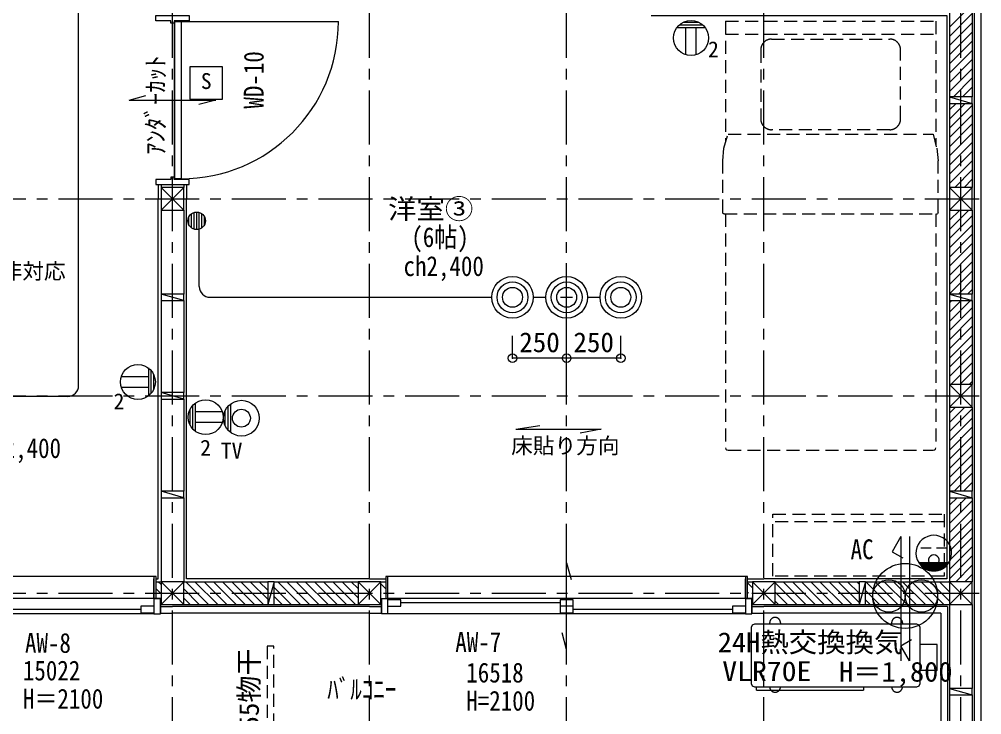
# Model space of a CAD drawing. Units: millimetres at full size, sheet at 1:50. Extents: x -16792 to 54909, y -26252 to 25759.
# Drawn here: x 19584 to 24027, y -3383 to -173 of the extents above; entities that cross this region are included whole.
import ezdxf
from ezdxf.enums import TextEntityAlignment as Align

# ---------------------------------------------------------------- set-up
doc = ezdxf.new("R2010")
doc.units = ezdxf.units.MM
doc.header["$LTSCALE"] = 50
doc.header["$PDMODE"] = 32
doc.header["$PDSIZE"] = 40
doc.linetypes.add('CHAIN1', pattern=[8, 5, -1, 1, -1])
doc.linetypes.add('DASHED1', pattern=[1.8, 1.2, -0.6])
for name, color, linetype, lineweight in [('3-1_通り芯・通り番号', 7, 'Continuous', 13), ('3-2_柱(黄)', 4, 'Continuous', 5), ('3-3_仕上線(黄)', 3, 'Continuous', 20), ('3-4_下地・間柱(水色)', 4, 'Continuous', 5), ('3-5_サッシ・室内建具', 7, 'Continuous', 13), ('3-6_住宅設備・造作', 4, 'Continuous', 5), ('3-7_家具点線', 4, 'DASHED1', 5), ('3-8_ハッチング', 1, 'Continuous', 9), ('3-9_建築設備', 5, 'Continuous', 13), ('3-A_文字', 7, 'Continuous', 13), ('8-1', 134, 'Continuous', 13), ('8-2', 6, 'Continuous', 13), ('8-A', 6, 'Continuous', 13), ('8-F', 7, 'Continuous', 13)]:
    doc.layers.add(name, color=color, linetype=linetype, lineweight=lineweight)
doc.styles.add('ＭＳ ゴシック', font='')
doc.styles.get('ＭＳ ゴシック').set_extended_font_data('MS Gothic')

msp = doc.modelspace()

# ---------------------------------------------------------------- linework, layer by layer
at = {"layer": '3-1_通り芯・通り番号', "color": 1, "linetype": 'CHAIN1', "lineweight": 9}
for p, q in [((20291.21, -5551.2), (20291.21, 6242.32)), ((21201.21, -5551.2), (21201.21, 6242.32)), ((22111.21, -5551.2), (22111.21, 6242.32)), ((23021.21, -5551.2), (23021.21, 6242.32)), ((23931.21, -5551.2), (23931.21, 6242.32)), ((14565.29, -1001.2), (25889.79, -1001.2)), ((14565.29, -1911.2), (25889.79, -1911.2)), ((14565.29, -2821.2), (25889.79, -2821.2))]:
    msp.add_line(p, q, dxfattribs=at)
at = {"layer": '3-2_柱(黄)'}
for p, q in [((20238.71, -1053.7), (20343.71, -948.7)), ((20238.71, -948.7), (20343.71, -1053.7)), ((23983.71, -948.7), (23878.71, -1053.7)), ((23983.71, -1053.7), (23878.71, -948.7)), ((23983.71, -1858.7), (23878.71, -1963.7)), ((23983.71, -1963.7), (23878.71, -1858.7)), ((20238.71, -2768.7), (20343.71, -2873.7)), ((20343.71, -2768.7), (20238.71, -2873.7)), ((21253.71, -2873.7), (21148.71, -2768.7)), ((21148.71, -2873.7), (21253.71, -2768.7)), ((23073.71, -2873.7), (22968.71, -2768.7)), ((22968.71, -2873.7), (23073.71, -2768.7)), ((23878.71, -2768.7), (23983.71, -2873.7)), ((23983.71, -2768.7), (23878.71, -2873.7))]:
    msp.add_line(p, q, dxfattribs=at)
at = {"layer": '3-2_柱(黄)', "color": 3, "lineweight": 20}
for points in [[(20238.71, -1053.7), (20343.71, -1053.7), (20343.71, -948.7), (20238.71, -948.7)], [(23983.71, -948.7), (23878.71, -948.7), (23878.71, -1053.7), (23983.71, -1053.7)], [(23983.71, -1858.7), (23878.71, -1858.7), (23878.71, -1963.7), (23983.71, -1963.7)], [(20238.71, -2768.7), (20238.71, -2873.7), (20343.71, -2873.7), (20343.71, -2768.7)], [(21253.71, -2873.7), (21253.71, -2768.7), (21148.71, -2768.7), (21148.71, -2873.7)], [(23073.71, -2873.7), (23073.71, -2768.7), (22968.71, -2768.7), (22968.71, -2873.7)], [(23878.71, -2768.7), (23878.71, -2873.7), (23983.71, -2873.7), (23983.71, -2768.7)]]:
    msp.add_lwpolyline(points, close=True, dxfattribs=at)
at = {"layer": '3-3_仕上線(黄)'}
for p, q in [((24023.71, -91.2), (24023.71, -1001.2)), ((20226.21, -936.2), (20226.21, -1001.2)), ((20356.21, -936.2), (20356.21, -1001.2)), ((20226.21, -2756.2), (20226.21, -1001.2)), ((20356.21, -2756.2), (20356.21, -1001.2)), ((23866.21, -1001.2), (23866.21, -1911.2)), ((24023.71, -1001.2), (24023.71, -1911.2)), ((23866.21, -1911.2), (23866.21, -2756.2)), ((24023.71, -1911.2), (24023.71, -2821.2)), ((20216.21, -2756.2), (20226.21, -2756.2)), ((21201.21, -2756.2), (20356.21, -2756.2)), ((21201.21, -2756.2), (21276.21, -2756.2)), ((22946.21, -2756.2), (23021.21, -2756.2)), ((23866.21, -2756.2), (23021.21, -2756.2)), ((24023.71, -2821.2), (24023.71, -3731.2)), ((20236.21, -2913.7), (20291.21, -2913.7)), ((21201.21, -2913.7), (20291.21, -2913.7)), ((21201.21, -2913.7), (21256.21, -2913.7)), ((22966.21, -2913.7), (23021.21, -2913.7)), ((23838.71, -2913.7), (23021.21, -2913.7)), ((23838.71, -2913.7), (23838.71, -3731.2))]:
    msp.add_line(p, q, dxfattribs=at)
msp.add_lwpolyline([(22501.21, -156.2), (23866.21, -156.2), (23866.21, -1001.2)], dxfattribs=at)
at = {"layer": '3-4_下地・間柱(水色)'}
for p, q in [((23992.71, -91.2), (23992.71, -1001.2)), ((23878.71, -143.7), (23878.71, -531.2)), ((23983.71, -143.7), (23983.71, -531.2)), ((20238.71, -180.2), (20238.71, -180.3)), ((20343.71, -180.2), (20343.71, -180.3)), ((23878.71, -531.2), (23983.71, -561.2)), ((23878.71, -561.2), (23878.71, -948.7)), ((23983.71, -561.2), (23983.71, -948.7)), ((20238.71, -936.2), (20238.71, -948.7)), ((20343.71, -936.2), (20343.71, -948.7)), ((23992.71, -1001.2), (23992.71, -1911.2)), ((20238.71, -1053.7), (20238.71, -1441.2)), ((20343.71, -1053.7), (20343.71, -1441.2)), ((23878.71, -1053.7), (23878.71, -1441.2)), ((23983.71, -1053.7), (23983.71, -1441.2)), ((20343.71, -1471.2), (20238.71, -1441.2)), ((23878.71, -1441.2), (23983.71, -1471.2)), ((20238.71, -1471.2), (20238.71, -1896.2)), ((20343.71, -1471.2), (20343.71, -1896.2)), ((23878.71, -1471.2), (23878.71, -1858.7)), ((23983.71, -1471.2), (23983.71, -1858.7)), ((20343.71, -1926.2), (20238.71, -1896.2)), ((20238.71, -1926.2), (20238.71, -2351.2)), ((20343.71, -1926.2), (20343.71, -2351.2)), ((23992.71, -1911.2), (23992.71, -2821.2)), ((23878.71, -1963.7), (23878.71, -2351.2)), ((23983.71, -1963.7), (23983.71, -2351.2)), ((20343.71, -2381.2), (20238.71, -2351.2)), ((23878.71, -2351.2), (23983.71, -2381.2)), ((20238.71, -2381.2), (20238.71, -2768.7)), ((20343.71, -2381.2), (20343.71, -2768.7)), ((23878.71, -2381.2), (23878.71, -2768.7)), ((23983.71, -2381.2), (23983.71, -2768.7)), ((20216.21, -2768.7), (20238.71, -2768.7)), ((20343.71, -2768.7), (20731.21, -2768.7)), ((20761.21, -2768.7), (20731.21, -2873.7)), ((20761.21, -2768.7), (21148.71, -2768.7)), ((21253.71, -2768.7), (21276.21, -2768.7)), ((22946.21, -2768.7), (22968.71, -2768.7)), ((23073.71, -2768.7), (23461.21, -2768.7)), ((23491.21, -2768.7), (23461.21, -2873.7)), ((23491.21, -2768.7), (23878.71, -2768.7)), ((23992.71, -2821.2), (23992.71, -3731.2)), ((20236.21, -2873.7), (20238.71, -2873.7)), ((20236.21, -2882.7), (20291.21, -2882.7)), ((21201.21, -2882.7), (20291.21, -2882.7)), ((20343.71, -2873.7), (20731.21, -2873.7)), ((20761.21, -2873.7), (21148.71, -2873.7)), ((21201.21, -2882.7), (21256.21, -2882.7)), ((21253.71, -2873.7), (21256.21, -2873.7)), ((22966.21, -2873.7), (22968.71, -2873.7)), ((22966.21, -2882.7), (23021.21, -2882.7)), ((23869.71, -2882.7), (23021.21, -2882.7)), ((23073.71, -2873.7), (23461.21, -2873.7)), ((23491.21, -2873.7), (23878.71, -2873.7)), ((23869.71, -2882.7), (23869.71, -3731.2)), ((23878.71, -2873.7), (23878.71, -3261.2)), ((23983.71, -2873.7), (23983.71, -3261.2)), ((23878.71, -3261.2), (23983.71, -3291.2)), ((23878.71, -3291.2), (23878.71, -3678.7)), ((23983.71, -3291.2), (23983.71, -3678.7))]:
    msp.add_line(p, q, dxfattribs=at)
for points in [[(23983.71, -531.2), (23878.71, -531.2), (23878.71, -561.2), (23983.71, -561.2)], [(20238.71, -1471.2), (20343.71, -1471.2), (20343.71, -1441.2), (20238.71, -1441.2)], [(23983.71, -1441.2), (23878.71, -1441.2), (23878.71, -1471.2), (23983.71, -1471.2)], [(20238.71, -1926.2), (20343.71, -1926.2), (20343.71, -1896.2), (20238.71, -1896.2)], [(20238.71, -2381.2), (20343.71, -2381.2), (20343.71, -2351.2), (20238.71, -2351.2)], [(23983.71, -2351.2), (23878.71, -2351.2), (23878.71, -2381.2), (23983.71, -2381.2)], [(20761.21, -2873.7), (20761.21, -2768.7), (20731.21, -2768.7), (20731.21, -2873.7)], [(23491.21, -2873.7), (23491.21, -2768.7), (23461.21, -2768.7), (23461.21, -2873.7)], [(23983.71, -3261.2), (23878.71, -3261.2), (23878.71, -3291.2), (23983.71, -3291.2)]]:
    msp.add_lwpolyline(points, close=True, dxfattribs=at)
at = {"layer": '3-5_サッシ・室内建具'}
for p, q in [((20214.21, -180.2), (20214.21, -156.2)), ((20283.71, -180.2), (20214.21, -180.2)), ((20368.21, -180.2), (20298.71, -180.2)), ((20298.71, -180.2), (20298.71, -190.2)), ((20301.71, -183.2), (20301.71, -909.2)), ((20331.71, -183.2), (21057.71, -183.2)), ((20091.21, -546.2), (20168.48, -525.49)), ((20214.21, -912.2), (20214.21, -936.2)), ((20283.71, -912.2), (20214.21, -912.2)), ((20283.71, -902.2), (20283.71, -912.2)), ((20368.21, -912.2), (20298.71, -912.2)), ((20368.21, -936.2), (20368.21, -912.2)), ((20214.21, -936.2), (20368.21, -936.2)), ((22111.21, -3081.7), (22111.21, -2681.7)), ((22111.21, -2681.7), (22131.92, -2758.97)), ((20216.21, -2744.2), (18696.21, -2744.2)), ((20206.21, -2744.2), (20206.21, -2916.7)), ((22946.21, -2744.2), (21276.21, -2744.2)), ((21286.21, -2744.2), (21276.21, -2744.2)), ((21276.21, -2744.2), (21276.21, -2846.7)), ((21286.21, -2916.7), (21286.21, -2744.2)), ((22936.21, -2744.2), (22936.21, -2916.7)), ((20206.21, -2846.7), (20206.21, -2756.2)), ((21286.21, -2846.7), (21286.21, -2756.2)), ((22936.21, -2846.7), (22936.21, -2756.2)), ((20206.21, -2846.7), (18706.21, -2846.7)), ((20206.21, -2881.7), (20146.21, -2881.7)), ((20206.21, -2846.7), (20236.21, -2846.7)), ((20236.21, -2846.7), (20236.21, -2916.7)), ((21256.21, -2846.7), (21286.21, -2846.7)), ((21256.21, -2913.7), (21256.21, -2846.7)), ((21256.21, -2846.7), (21286.21, -2846.7)), ((21256.21, -2846.7), (21256.21, -2916.7)), ((22936.21, -2846.7), (21286.21, -2846.7)), ((21346.21, -2851.7), (21286.21, -2851.7)), ((21286.21, -2881.7), (21346.21, -2881.7)), ((21346.21, -2881.7), (21346.21, -2851.7)), ((22081.21, -2866.7), (21346.21, -2866.7)), ((22081.21, -2851.7), (22081.21, -2911.7)), ((22141.21, -2851.7), (22081.21, -2851.7)), ((22141.21, -2881.7), (22081.21, -2881.7)), ((22141.21, -2911.7), (22141.21, -2851.7)), ((22936.21, -2881.7), (22876.21, -2881.7)), ((22936.21, -2846.7), (22966.21, -2846.7)), ((22966.21, -2846.7), (22966.21, -2916.7)), ((20206.21, -2916.7), (18706.21, -2916.7)), ((20146.21, -2896.7), (19486.21, -2896.7)), ((20206.21, -2916.7), (20236.21, -2916.7)), ((20236.21, -2913.7), (20236.21, -2904.7)), ((21256.21, -2913.7), (21256.21, -2904.7)), ((21286.21, -2916.7), (21256.21, -2916.7)), ((22936.21, -2916.7), (21286.21, -2916.7)), ((22081.21, -2911.7), (22141.21, -2911.7)), ((22876.21, -2896.7), (22141.21, -2896.7)), ((22936.21, -2916.7), (22966.21, -2916.7)), ((22966.21, -2913.7), (22966.21, -2904.7)), ((22111.21, -3081.7), (22090.5, -3004.42))]:
    msp.add_line(p, q, dxfattribs=at)
for points in [[(20214.21, -156.2), (20368.21, -156.2), (20368.21, -180.2)], [(20298.71, -190.2), (20283.71, -190.2), (20283.71, -180.2)], [(20091.21, -546.2), (20491.21, -546.2), (20413.94, -566.9)], [(20298.71, -912.2), (20298.71, -902.2), (20283.71, -902.2)], [(20216.21, -2846.7), (20216.21, -2744.2), (20206.21, -2744.2)], [(22946.21, -2846.7), (22946.21, -2744.2), (22936.21, -2744.2)], [(20146.21, -2881.7), (20146.21, -2911.7), (20206.21, -2911.7)], [(20236.21, -2913.7), (20236.21, -2846.7), (20206.21, -2846.7)], [(22876.21, -2881.7), (22876.21, -2911.7), (22936.21, -2911.7)], [(22966.21, -2913.7), (22966.21, -2846.7), (22936.21, -2846.7)]]:
    msp.add_lwpolyline(points, dxfattribs=at)
msp.add_lwpolyline([(20301.71, -183.2), (20331.71, -183.2), (20331.71, -909.2), (20301.71, -909.2)], close=True, dxfattribs=at)
msp.add_arc((20331.71, -183.2), 726, 270, 0, dxfattribs=at)
at = {"layer": '3-6_住宅設備・造作', "linetype": 'DASHED1'}
for p, q in [((23063.71, -2456.7), (23853.71, -2456.7)), ((23063.71, -2743.7), (23063.71, -2456.7)), ((23853.71, -2456.7), (23853.71, -2743.7)), ((23853.71, -2491.7), (23063.71, -2491.7)), ((23853.71, -2743.7), (23063.71, -2743.7))]:
    msp.add_line(p, q, dxfattribs=at)
at = {"layer": '3-6_住宅設備・造作'}
for p, q in [((22968.31, -2969.69), (22963.31, -2979.69)), ((22978.31, -2964.69), (22968.31, -2969.69)), ((23728.31, -2964.69), (22978.31, -2964.69)), ((23048.32, -2957.97), (23048.31, -2958.69)), ((23048.35, -2957.25), (23048.32, -2957.97)), ((23048.32, -2957.97), (23048.32, -2964.69)), ((23048.4, -2956.53), (23048.35, -2957.25)), ((23048.48, -2955.82), (23048.4, -2956.53)), ((23048.57, -2955.1), (23048.48, -2955.82)), ((23048.68, -2954.39), (23048.57, -2955.1)), ((23048.82, -2953.68), (23048.68, -2954.39)), ((23048.97, -2952.98), (23048.82, -2953.68)), ((23049.15, -2952.28), (23048.97, -2952.98)), ((23049.34, -2951.59), (23049.15, -2952.28)), ((23049.56, -2950.9), (23049.34, -2951.59)), ((23049.79, -2950.22), (23049.56, -2950.9)), ((23050.04, -2949.54), (23049.79, -2950.22)), ((23050.32, -2948.88), (23050.04, -2949.54)), ((23050.61, -2948.22), (23050.32, -2948.88)), ((23050.92, -2947.57), (23050.61, -2948.22)), ((23051.25, -2946.93), (23050.92, -2947.57)), ((23051.6, -2946.3), (23051.25, -2946.93)), ((23051.97, -2945.68), (23051.6, -2946.3)), ((23052.35, -2945.07), (23051.97, -2945.68)), ((23052.75, -2944.47), (23052.35, -2945.07)), ((23053.17, -2943.88), (23052.75, -2944.47)), ((23053.6, -2943.31), (23053.17, -2943.88)), ((23054.06, -2942.75), (23053.6, -2943.31)), ((23054.52, -2942.2), (23054.06, -2942.75)), ((23055.01, -2941.66), (23054.52, -2942.2)), ((23055.51, -2941.14), (23055.01, -2941.66)), ((23056.02, -2940.64), (23055.51, -2941.14)), ((23056.55, -2940.15), (23056.02, -2940.64)), ((23057.09, -2939.67), (23056.55, -2940.15)), ((23057.64, -2939.21), (23057.09, -2939.67)), ((23058.21, -2938.77), (23057.64, -2939.21)), ((23058.79, -2938.34), (23058.21, -2938.77)), ((23059.38, -2937.93), (23058.79, -2938.34)), ((23059.99, -2937.54), (23059.38, -2937.93)), ((23060.6, -2937.16), (23059.99, -2937.54)), ((23061.23, -2936.81), (23060.6, -2937.16)), ((23061.86, -2936.47), (23061.23, -2936.81)), ((23062.51, -2936.15), (23061.86, -2936.47)), ((23063.16, -2935.85), (23062.51, -2936.15)), ((23063.83, -2935.56), (23063.16, -2935.85)), ((23064.5, -2935.3), (23063.83, -2935.56)), ((23065.17, -2935.05), (23064.5, -2935.3)), ((23065.86, -2934.83), (23065.17, -2935.05)), ((23066.55, -2934.63), (23065.86, -2934.83)), ((23067.25, -2934.44), (23066.55, -2934.63)), ((23067.95, -2934.28), (23067.25, -2934.44)), ((23068.65, -2934.13), (23067.95, -2934.28)), ((23069.36, -2934.01), (23068.65, -2934.13)), ((23070.08, -2933.9), (23069.36, -2934.01)), ((23070.79, -2933.82), (23070.08, -2933.9)), ((23071.51, -2933.76), (23070.79, -2933.82)), ((23072.23, -2933.72), (23071.51, -2933.76)), ((23072.95, -2933.7), (23072.23, -2933.72)), ((23073.67, -2933.7), (23072.95, -2933.7)), ((23074.39, -2933.72), (23073.67, -2933.7)), ((23075.11, -2933.76), (23074.39, -2933.72)), ((23075.83, -2933.82), (23075.11, -2933.76)), ((23076.54, -2933.9), (23075.83, -2933.82)), ((23077.26, -2934.01), (23076.54, -2933.9)), ((23077.97, -2934.13), (23077.26, -2934.01)), ((23078.67, -2934.28), (23077.97, -2934.13)), ((23079.37, -2934.44), (23078.67, -2934.28)), ((23080.07, -2934.63), (23079.37, -2934.44)), ((23080.76, -2934.83), (23080.07, -2934.63)), ((23081.45, -2935.05), (23080.76, -2934.83)), ((23082.12, -2935.3), (23081.45, -2935.05)), ((23082.79, -2935.56), (23082.12, -2935.3)), ((23083.46, -2935.85), (23082.79, -2935.56)), ((23084.11, -2936.15), (23083.46, -2935.85)), ((23084.76, -2936.47), (23084.11, -2936.15)), ((23085.39, -2936.81), (23084.76, -2936.47)), ((23086.02, -2937.16), (23085.39, -2936.81)), ((23086.63, -2937.54), (23086.02, -2937.16)), ((23087.24, -2937.93), (23086.63, -2937.54)), ((23087.83, -2938.34), (23087.24, -2937.93)), ((23088.41, -2938.77), (23087.83, -2938.34)), ((23088.98, -2939.21), (23088.41, -2938.77)), ((23089.53, -2939.67), (23088.98, -2939.21)), ((23090.07, -2940.15), (23089.53, -2939.67)), ((23090.6, -2940.64), (23090.07, -2940.15)), ((23091.11, -2941.14), (23090.6, -2940.64)), ((23091.61, -2941.66), (23091.11, -2941.14)), ((23092.1, -2942.2), (23091.61, -2941.66)), ((23092.56, -2942.75), (23092.1, -2942.2)), ((23093.01, -2943.31), (23092.56, -2942.75)), ((23093.45, -2943.88), (23093.01, -2943.31)), ((23093.87, -2944.47), (23093.45, -2943.88)), ((23094.27, -2945.07), (23093.87, -2944.47)), ((23094.65, -2945.68), (23094.27, -2945.07)), ((23095.02, -2946.3), (23094.65, -2945.68)), ((23095.37, -2946.93), (23095.02, -2946.3)), ((23095.7, -2947.57), (23095.37, -2946.93)), ((23096.01, -2948.22), (23095.7, -2947.57)), ((23096.3, -2948.88), (23096.01, -2948.22)), ((23096.58, -2949.54), (23096.3, -2948.88)), ((23096.83, -2950.22), (23096.58, -2949.54)), ((23097.06, -2950.9), (23096.83, -2950.22)), ((23097.28, -2951.59), (23097.06, -2950.9)), ((23097.47, -2952.28), (23097.28, -2951.59)), ((23097.65, -2952.98), (23097.47, -2952.28)), ((23097.8, -2953.68), (23097.65, -2952.98)), ((23097.94, -2954.39), (23097.8, -2953.68)), ((23098.05, -2955.1), (23097.94, -2954.39)), ((23098.14, -2955.82), (23098.05, -2955.1)), ((23098.22, -2956.53), (23098.14, -2955.82)), ((23098.27, -2957.25), (23098.22, -2956.53)), ((23098.3, -2957.97), (23098.27, -2957.25)), ((23098.31, -2958.69), (23098.3, -2957.97)), ((23098.31, -2958.69), (23098.31, -2964.69)), ((23611.32, -2957.97), (23611.31, -2958.69)), ((23611.35, -2957.25), (23611.32, -2957.97)), ((23611.32, -2957.97), (23611.32, -2964.69)), ((23611.4, -2956.53), (23611.35, -2957.25)), ((23611.48, -2955.82), (23611.4, -2956.53)), ((23611.57, -2955.1), (23611.48, -2955.82)), ((23611.68, -2954.39), (23611.57, -2955.1)), ((23611.82, -2953.68), (23611.68, -2954.39)), ((23611.97, -2952.98), (23611.82, -2953.68)), ((23612.15, -2952.28), (23611.97, -2952.98)), ((23612.34, -2951.59), (23612.15, -2952.28)), ((23612.56, -2950.9), (23612.34, -2951.59)), ((23612.79, -2950.22), (23612.56, -2950.9)), ((23613.04, -2949.54), (23612.79, -2950.22)), ((23613.32, -2948.88), (23613.04, -2949.54)), ((23613.61, -2948.22), (23613.32, -2948.88)), ((23613.92, -2947.57), (23613.61, -2948.22)), ((23614.25, -2946.93), (23613.92, -2947.57)), ((23614.6, -2946.3), (23614.25, -2946.93)), ((23614.97, -2945.68), (23614.6, -2946.3)), ((23615.35, -2945.07), (23614.97, -2945.68)), ((23615.75, -2944.47), (23615.35, -2945.07)), ((23616.17, -2943.88), (23615.75, -2944.47)), ((23616.6, -2943.31), (23616.17, -2943.88)), ((23617.06, -2942.75), (23616.6, -2943.31)), ((23617.52, -2942.2), (23617.06, -2942.75)), ((23618.01, -2941.66), (23617.52, -2942.2)), ((23618.51, -2941.14), (23618.01, -2941.66)), ((23619.02, -2940.64), (23618.51, -2941.14)), ((23619.55, -2940.15), (23619.02, -2940.64)), ((23620.09, -2939.67), (23619.55, -2940.15)), ((23620.64, -2939.21), (23620.09, -2939.67)), ((23621.21, -2938.77), (23620.64, -2939.21)), ((23621.79, -2938.34), (23621.21, -2938.77)), ((23622.38, -2937.93), (23621.79, -2938.34)), ((23622.99, -2937.54), (23622.38, -2937.93)), ((23623.6, -2937.16), (23622.99, -2937.54)), ((23624.23, -2936.81), (23623.6, -2937.16)), ((23624.86, -2936.47), (23624.23, -2936.81)), ((23625.51, -2936.15), (23624.86, -2936.47)), ((23626.16, -2935.85), (23625.51, -2936.15)), ((23626.83, -2935.56), (23626.16, -2935.85)), ((23627.5, -2935.3), (23626.83, -2935.56)), ((23628.17, -2935.05), (23627.5, -2935.3)), ((23628.86, -2934.83), (23628.17, -2935.05)), ((23629.55, -2934.63), (23628.86, -2934.83)), ((23630.25, -2934.44), (23629.55, -2934.63)), ((23630.95, -2934.28), (23630.25, -2934.44)), ((23631.65, -2934.13), (23630.95, -2934.28)), ((23632.36, -2934.01), (23631.65, -2934.13)), ((23633.08, -2933.9), (23632.36, -2934.01)), ((23633.79, -2933.82), (23633.08, -2933.9)), ((23634.51, -2933.76), (23633.79, -2933.82)), ((23635.23, -2933.72), (23634.51, -2933.76)), ((23635.95, -2933.7), (23635.23, -2933.72)), ((23636.67, -2933.7), (23635.95, -2933.7)), ((23637.39, -2933.72), (23636.67, -2933.7)), ((23638.11, -2933.76), (23637.39, -2933.72)), ((23638.83, -2933.82), (23638.11, -2933.76)), ((23639.54, -2933.9), (23638.83, -2933.82)), ((23640.26, -2934.01), (23639.54, -2933.9)), ((23640.97, -2934.13), (23640.26, -2934.01)), ((23641.67, -2934.28), (23640.97, -2934.13)), ((23642.37, -2934.44), (23641.67, -2934.28)), ((23643.07, -2934.63), (23642.37, -2934.44)), ((23643.76, -2934.83), (23643.07, -2934.63)), ((23644.45, -2935.05), (23643.76, -2934.83)), ((23645.12, -2935.3), (23644.45, -2935.05)), ((23645.79, -2935.56), (23645.12, -2935.3)), ((23646.46, -2935.85), (23645.79, -2935.56)), ((23647.11, -2936.15), (23646.46, -2935.85)), ((23647.76, -2936.47), (23647.11, -2936.15)), ((23648.39, -2936.81), (23647.76, -2936.47)), ((23649.02, -2937.16), (23648.39, -2936.81)), ((23649.63, -2937.54), (23649.02, -2937.16)), ((23650.24, -2937.93), (23649.63, -2937.54)), ((23650.83, -2938.34), (23650.24, -2937.93)), ((23651.41, -2938.77), (23650.83, -2938.34)), ((23651.98, -2939.21), (23651.41, -2938.77)), ((23652.53, -2939.67), (23651.98, -2939.21)), ((23653.07, -2940.15), (23652.53, -2939.67)), ((23653.6, -2940.64), (23653.07, -2940.15)), ((23654.11, -2941.14), (23653.6, -2940.64)), ((23654.61, -2941.66), (23654.11, -2941.14)), ((23655.1, -2942.2), (23654.61, -2941.66)), ((23655.56, -2942.75), (23655.1, -2942.2)), ((23656.01, -2943.31), (23655.56, -2942.75)), ((23656.45, -2943.88), (23656.01, -2943.31)), ((23656.87, -2944.47), (23656.45, -2943.88)), ((23657.27, -2945.07), (23656.87, -2944.47)), ((23657.65, -2945.68), (23657.27, -2945.07)), ((23658.02, -2946.3), (23657.65, -2945.68)), ((23658.37, -2946.93), (23658.02, -2946.3)), ((23658.7, -2947.57), (23658.37, -2946.93)), ((23659.01, -2948.22), (23658.7, -2947.57)), ((23659.3, -2948.88), (23659.01, -2948.22)), ((23659.58, -2949.54), (23659.3, -2948.88)), ((23659.83, -2950.22), (23659.58, -2949.54)), ((23660.06, -2950.9), (23659.83, -2950.22)), ((23660.28, -2951.59), (23660.06, -2950.9)), ((23660.47, -2952.28), (23660.28, -2951.59)), ((23660.65, -2952.98), (23660.47, -2952.28)), ((23660.8, -2953.68), (23660.65, -2952.98)), ((23660.94, -2954.39), (23660.8, -2953.68)), ((23661.05, -2955.1), (23660.94, -2954.39)), ((23661.14, -2955.82), (23661.05, -2955.1)), ((23661.22, -2956.53), (23661.14, -2955.82)), ((23661.27, -2957.25), (23661.22, -2956.53)), ((23661.3, -2957.97), (23661.27, -2957.25)), ((23661.31, -2958.69), (23661.3, -2957.97)), ((23661.31, -2958.69), (23661.31, -2964.69)), ((23738.31, -2969.69), (23728.31, -2964.69)), ((23743.31, -2979.69), (23738.31, -2969.69)), ((22963.31, -2979.69), (22963.31, -3238.69)), ((23743.31, -3238.69), (23743.31, -2979.69)), ((23821.31, -3058.69), (23743.31, -3058.69)), ((23821.31, -3178.69), (23821.31, -3058.69)), ((23821.31, -3178.69), (23743.31, -3178.69)), ((22963.31, -3238.69), (22968.31, -3248.69)), ((23738.31, -3248.69), (23743.31, -3238.69)), ((22968.31, -3248.69), (22978.31, -3253.69)), ((22978.31, -3253.69), (23728.31, -3253.69)), ((22988.31, -3268.69), (22988.31, -3253.69)), ((22988.31, -3268.69), (23481.31, -3268.69)), ((23048.31, -3253.69), (23048.32, -3254.41)), ((23048.32, -3254.41), (23048.35, -3255.13)), ((23048.35, -3255.13), (23048.4, -3255.85)), ((23048.4, -3255.85), (23048.48, -3256.57)), ((23048.48, -3256.57), (23048.57, -3257.28)), ((23048.57, -3257.28), (23048.68, -3258)), ((23048.68, -3258), (23048.82, -3258.7)), ((23048.82, -3258.7), (23048.97, -3259.41)), ((23048.97, -3259.41), (23049.15, -3260.11)), ((23049.15, -3260.11), (23049.34, -3260.8)), ((23049.34, -3260.8), (23049.56, -3261.49)), ((23049.56, -3261.49), (23049.79, -3262.17)), ((23049.79, -3262.17), (23050.04, -3262.84)), ((23050.04, -3262.84), (23050.32, -3263.51)), ((23050.32, -3263.51), (23050.61, -3264.17)), ((23050.61, -3264.17), (23050.92, -3264.82)), ((23050.92, -3264.82), (23051.25, -3265.46)), ((23051.25, -3265.46), (23051.6, -3266.09)), ((23051.6, -3266.09), (23051.97, -3266.71)), ((23051.97, -3266.71), (23052.35, -3267.32)), ((23052.35, -3267.32), (23052.75, -3267.92)), ((23052.75, -3267.92), (23053.17, -3268.5)), ((23053.17, -3268.5), (23053.6, -3269.08)), ((23053.6, -3269.08), (23054.06, -3269.64)), ((23054.06, -3269.64), (23054.52, -3270.19)), ((23054.52, -3270.19), (23055.01, -3270.72)), ((23055.01, -3270.72), (23055.51, -3271.24)), ((23055.51, -3271.24), (23056.02, -3271.75)), ((23056.02, -3271.75), (23056.55, -3272.24)), ((23056.55, -3272.24), (23057.09, -3272.72)), ((23057.09, -3272.72), (23057.64, -3273.18)), ((23057.64, -3273.18), (23058.21, -3273.62)), ((23058.21, -3273.62), (23058.79, -3274.05)), ((23058.79, -3274.05), (23059.38, -3274.46)), ((23059.38, -3274.46), (23059.99, -3274.85)), ((23059.99, -3274.85), (23060.6, -3275.22)), ((23060.6, -3275.22), (23061.23, -3275.58)), ((23061.23, -3275.58), (23061.86, -3275.92)), ((23061.86, -3275.92), (23062.51, -3276.24)), ((23062.51, -3276.24), (23063.16, -3276.54)), ((23063.16, -3276.54), (23063.83, -3276.83)), ((23063.83, -3276.83), (23064.5, -3277.09)), ((23064.5, -3277.09), (23065.17, -3277.33)), ((23065.17, -3277.33), (23065.86, -3277.56)), ((23065.86, -3277.56), (23066.55, -3277.76)), ((23066.55, -3277.76), (23067.25, -3277.95)), ((23067.25, -3277.95), (23067.95, -3278.11)), ((23067.95, -3278.11), (23068.65, -3278.26)), ((23068.65, -3278.26), (23069.36, -3278.38)), ((23069.36, -3278.38), (23070.08, -3278.48)), ((23070.08, -3278.48), (23070.79, -3278.57)), ((23070.79, -3278.57), (23071.51, -3278.63)), ((23071.51, -3278.63), (23072.23, -3278.67)), ((23072.23, -3278.67), (23072.95, -3278.69)), ((23072.95, -3278.69), (23073.67, -3278.69)), ((23073.67, -3278.69), (23074.39, -3278.67)), ((23074.39, -3278.67), (23075.11, -3278.63)), ((23075.11, -3278.63), (23075.83, -3278.57)), ((23075.83, -3278.57), (23076.54, -3278.48)), ((23076.54, -3278.48), (23077.26, -3278.38)), ((23077.26, -3278.38), (23077.97, -3278.26)), ((23077.97, -3278.26), (23078.67, -3278.11)), ((23078.67, -3278.11), (23079.37, -3277.95)), ((23079.37, -3277.95), (23080.07, -3277.76)), ((23080.07, -3277.76), (23080.76, -3277.56)), ((23080.76, -3277.56), (23081.45, -3277.33)), ((23081.45, -3277.33), (23082.12, -3277.09)), ((23082.12, -3277.09), (23082.79, -3276.83)), ((23082.79, -3276.83), (23083.46, -3276.54)), ((23083.46, -3276.54), (23084.11, -3276.24)), ((23084.11, -3276.24), (23084.76, -3275.92)), ((23084.76, -3275.92), (23085.39, -3275.58)), ((23085.39, -3275.58), (23086.02, -3275.22)), ((23086.02, -3275.22), (23086.63, -3274.85)), ((23086.63, -3274.85), (23087.24, -3274.46)), ((23087.24, -3274.46), (23087.83, -3274.05)), ((23087.83, -3274.05), (23088.41, -3273.62)), ((23088.41, -3273.62), (23088.98, -3273.18)), ((23088.98, -3273.18), (23089.53, -3272.72)), ((23089.53, -3272.72), (23090.07, -3272.24)), ((23090.07, -3272.24), (23090.6, -3271.75)), ((23090.6, -3271.75), (23091.11, -3271.24)), ((23091.11, -3271.24), (23091.61, -3270.72)), ((23091.61, -3270.72), (23092.1, -3270.19)), ((23092.1, -3270.19), (23092.56, -3269.64)), ((23092.56, -3269.64), (23093.01, -3269.08)), ((23093.01, -3269.08), (23093.45, -3268.5)), ((23093.45, -3268.5), (23093.87, -3267.92)), ((23093.87, -3267.92), (23094.27, -3267.32)), ((23094.27, -3267.32), (23094.65, -3266.71)), ((23094.65, -3266.71), (23095.02, -3266.09)), ((23095.02, -3266.09), (23095.37, -3265.46)), ((23095.37, -3265.46), (23095.7, -3264.82)), ((23095.7, -3264.82), (23096.01, -3264.17)), ((23096.01, -3264.17), (23096.3, -3263.51)), ((23096.3, -3263.51), (23096.58, -3262.84)), ((23096.58, -3262.84), (23096.83, -3262.17)), ((23096.83, -3262.17), (23097.06, -3261.49)), ((23097.06, -3261.49), (23097.28, -3260.8)), ((23097.28, -3260.8), (23097.47, -3260.11)), ((23097.47, -3260.11), (23097.65, -3259.41)), ((23097.65, -3259.41), (23097.8, -3258.7)), ((23097.8, -3258.7), (23097.94, -3258)), ((23097.94, -3258), (23098.05, -3257.28)), ((23098.05, -3257.28), (23098.14, -3256.57)), ((23098.14, -3256.57), (23098.22, -3255.85)), ((23098.22, -3255.85), (23098.27, -3255.13)), ((23098.27, -3255.13), (23098.3, -3254.41)), ((23098.3, -3254.41), (23098.31, -3253.69)), ((23481.31, -3253.69), (23481.31, -3268.69)), ((23611.31, -3253.69), (23611.32, -3254.41)), ((23611.32, -3254.41), (23611.35, -3255.13)), ((23611.35, -3255.13), (23611.4, -3255.85)), ((23611.4, -3255.85), (23611.48, -3256.57)), ((23611.48, -3256.57), (23611.57, -3257.28)), ((23611.57, -3257.28), (23611.68, -3258)), ((23611.68, -3258), (23611.82, -3258.7)), ((23611.82, -3258.7), (23611.97, -3259.41)), ((23611.97, -3259.41), (23612.15, -3260.11)), ((23612.15, -3260.11), (23612.34, -3260.8)), ((23612.34, -3260.8), (23612.56, -3261.49)), ((23612.56, -3261.49), (23612.79, -3262.17)), ((23612.79, -3262.17), (23613.04, -3262.84)), ((23613.04, -3262.84), (23613.32, -3263.51)), ((23613.32, -3263.51), (23613.61, -3264.17)), ((23613.61, -3264.17), (23613.92, -3264.82)), ((23613.92, -3264.82), (23614.25, -3265.46)), ((23614.25, -3265.46), (23614.6, -3266.09)), ((23614.6, -3266.09), (23614.97, -3266.71)), ((23614.97, -3266.71), (23615.35, -3267.32)), ((23615.35, -3267.32), (23615.75, -3267.92)), ((23615.75, -3267.92), (23616.17, -3268.5)), ((23616.17, -3268.5), (23616.6, -3269.08)), ((23616.6, -3269.08), (23617.06, -3269.64)), ((23617.06, -3269.64), (23617.52, -3270.19)), ((23617.52, -3270.19), (23618.01, -3270.72)), ((23618.01, -3270.72), (23618.51, -3271.24)), ((23618.51, -3271.24), (23619.02, -3271.75)), ((23619.02, -3271.75), (23619.55, -3272.24)), ((23619.55, -3272.24), (23620.09, -3272.72)), ((23620.09, -3272.72), (23620.64, -3273.18)), ((23620.64, -3273.18), (23621.21, -3273.62)), ((23621.21, -3273.62), (23621.79, -3274.05)), ((23621.79, -3274.05), (23622.38, -3274.46)), ((23622.38, -3274.46), (23622.99, -3274.85)), ((23622.99, -3274.85), (23623.6, -3275.22)), ((23623.6, -3275.22), (23624.23, -3275.58)), ((23624.23, -3275.58), (23624.86, -3275.92)), ((23624.86, -3275.92), (23625.51, -3276.24)), ((23625.51, -3276.24), (23626.16, -3276.54)), ((23626.16, -3276.54), (23626.83, -3276.83)), ((23626.83, -3276.83), (23627.5, -3277.09)), ((23627.5, -3277.09), (23628.17, -3277.33)), ((23628.17, -3277.33), (23628.86, -3277.56)), ((23628.86, -3277.56), (23629.55, -3277.76)), ((23629.55, -3277.76), (23630.25, -3277.95)), ((23630.25, -3277.95), (23630.95, -3278.11)), ((23630.95, -3278.11), (23631.65, -3278.26)), ((23631.65, -3278.26), (23632.36, -3278.38)), ((23632.36, -3278.38), (23633.08, -3278.48)), ((23633.08, -3278.48), (23633.79, -3278.57)), ((23633.79, -3278.57), (23634.51, -3278.63)), ((23634.51, -3278.63), (23635.23, -3278.67)), ((23635.23, -3278.67), (23635.95, -3278.69)), ((23635.95, -3278.69), (23636.67, -3278.69)), ((23636.67, -3278.69), (23637.39, -3278.67)), ((23637.39, -3278.67), (23638.11, -3278.63)), ((23638.11, -3278.63), (23638.83, -3278.57)), ((23638.83, -3278.57), (23639.54, -3278.48)), ((23639.54, -3278.48), (23640.26, -3278.38)), ((23640.26, -3278.38), (23640.97, -3278.26)), ((23640.97, -3278.26), (23641.67, -3278.11)), ((23641.67, -3278.11), (23642.37, -3277.95)), ((23642.37, -3277.95), (23643.07, -3277.76)), ((23643.07, -3277.76), (23643.76, -3277.56)), ((23643.76, -3277.56), (23644.45, -3277.33)), ((23644.45, -3277.33), (23645.12, -3277.09)), ((23645.12, -3277.09), (23645.79, -3276.83)), ((23645.79, -3276.83), (23646.46, -3276.54)), ((23646.46, -3276.54), (23647.11, -3276.24)), ((23647.11, -3276.24), (23647.76, -3275.92)), ((23647.76, -3275.92), (23648.39, -3275.58)), ((23648.39, -3275.58), (23649.02, -3275.22)), ((23649.02, -3275.22), (23649.63, -3274.85)), ((23649.63, -3274.85), (23650.24, -3274.46)), ((23650.24, -3274.46), (23650.83, -3274.05)), ((23650.83, -3274.05), (23651.41, -3273.62)), ((23651.41, -3273.62), (23651.98, -3273.18)), ((23651.98, -3273.18), (23652.53, -3272.72)), ((23652.53, -3272.72), (23653.07, -3272.24)), ((23653.07, -3272.24), (23653.6, -3271.75)), ((23653.6, -3271.75), (23654.11, -3271.24)), ((23654.11, -3271.24), (23654.61, -3270.72)), ((23654.61, -3270.72), (23655.1, -3270.19)), ((23655.1, -3270.19), (23655.56, -3269.64)), ((23655.56, -3269.64), (23656.01, -3269.08)), ((23656.01, -3269.08), (23656.45, -3268.5)), ((23656.45, -3268.5), (23656.87, -3267.92)), ((23656.87, -3267.92), (23657.27, -3267.32)), ((23657.27, -3267.32), (23657.65, -3266.71)), ((23657.65, -3266.71), (23658.02, -3266.09)), ((23658.02, -3266.09), (23658.37, -3265.46)), ((23658.37, -3265.46), (23658.7, -3264.82)), ((23658.7, -3264.82), (23659.01, -3264.17)), ((23659.01, -3264.17), (23659.3, -3263.51)), ((23659.3, -3263.51), (23659.58, -3262.84)), ((23659.58, -3262.84), (23659.83, -3262.17)), ((23659.83, -3262.17), (23660.06, -3261.49)), ((23660.06, -3261.49), (23660.28, -3260.8)), ((23660.28, -3260.8), (23660.47, -3260.11)), ((23660.47, -3260.11), (23660.65, -3259.41)), ((23660.65, -3259.41), (23660.8, -3258.7)), ((23660.8, -3258.7), (23660.94, -3258)), ((23660.94, -3258), (23661.05, -3257.28)), ((23661.05, -3257.28), (23661.14, -3256.57)), ((23661.14, -3256.57), (23661.22, -3255.85)), ((23661.22, -3255.85), (23661.27, -3255.13)), ((23661.27, -3255.13), (23661.3, -3254.41)), ((23661.3, -3254.41), (23661.31, -3253.69)), ((23728.31, -3253.69), (23738.31, -3248.69))]:
    msp.add_line(p, q, dxfattribs=at)
at = {"layer": '3-6_住宅設備・造作', "linetype": 'DASHED1'}
msp.add_lwpolyline([(20729.07, -3616.98), (20759.07, -3616.98), (20759.07, -3066.98), (20729.07, -3066.98)], close=True, dxfattribs=at)
at = {"layer": '3-7_家具点線'}
for p, q in [((22844.83, -182.04), (23814.96, -182.04)), ((22844.83, -182.04), (22844.83, -739.45)), ((23814.96, -182.04), (23814.96, -750.73)), ((22844.83, -242.35), (23814.96, -242.35)), ((23057.16, -264.33), (23602.63, -264.33)), ((23007.16, -314.33), (23007.16, -632.71)), ((23652.63, -632.71), (23652.63, -314.33)), ((22836.04, -767.35), (22856.35, -702.89)), ((22856.35, -702.89), (23802.64, -702.89)), ((23602.63, -682.71), (23057.16, -682.71)), ((23431.94, -701.29), (23431.94, -701.28)), ((22831.48, -826.78), (22836.04, -767.35)), ((22831.48, -1064.52), (22831.48, -826.78)), ((23826.18, -1064.52), (23826.18, -826.78)), ((22832.53, -1067.84), (22831.48, -1064.52)), ((22832.53, -1067.84), (22835.37, -1070.27)), ((22838.77, -1071.04), (22835.37, -1070.27)), ((22838.77, -1071.04), (23818.9, -1071.04)), ((22844.83, -1071.04), (22844.83, -2150.71)), ((23814.96, -1071.04), (23814.96, -2150.71)), ((23818.9, -1071.04), (23822.3, -1070.27)), ((22844.83, -2150.71), (22846.11, -2157)), ((22856.34, -2162.04), (23803.45, -2162.04)), ((23803.45, -2162.04), (23809.85, -2160.78)), ((23809.85, -2160.78), (23813.68, -2157)), ((23813.68, -2157), (23814.96, -2150.71))]:
    msp.add_line(p, q, dxfattribs=at)
for points in [[(23057.16, -264.33), (23055.73, -264.35), (23054.3, -264.41), (23052.88, -264.52), (23051.46, -264.66), (23050.04, -264.84), (23048.63, -265.06), (23047.23, -265.33), (23045.83, -265.63), (23044.45, -265.97), (23043.07, -266.36), (23041.71, -266.78), (23040.36, -267.24), (23039.02, -267.74), (23037.69, -268.28), (23036.39, -268.85), (23035.1, -269.46), (23033.82, -270.11), (23032.57, -270.79), (23031.34, -271.51), (23030.13, -272.27), (23028.94, -273.06), (23027.77, -273.88), (23026.63, -274.74), (23025.51, -275.62), (23024.42, -276.54), (23023.35, -277.49), (23022.31, -278.48), (23021.3, -279.49), (23020.32, -280.52), (23019.37, -281.59), (23018.45, -282.68), (23017.56, -283.8), (23016.71, -284.94), (23015.88, -286.11), (23015.1, -287.3), (23014.34, -288.51), (23013.62, -289.75), (23012.94, -291), (23012.29, -292.27)], [(23624.69, -269.46), (23623.4, -268.85), (23622.09, -268.28), (23620.77, -267.74), (23619.43, -267.24), (23618.08, -266.78), (23616.72, -266.36), (23615.34, -265.97), (23613.96, -265.63), (23612.56, -265.33), (23611.16, -265.06), (23609.75, -264.84), (23608.33, -264.66), (23606.91, -264.52), (23605.49, -264.41), (23604.06, -264.35), (23602.63, -264.33)], [(23012.29, -292.27), (23011.68, -293.56), (23011.1, -294.87), (23010.56, -296.19), (23010.07, -297.53), (23009.61, -298.88), (23009.18, -300.25), (23008.8, -301.62), (23008.46, -303.01), (23008.15, -304.4), (23007.89, -305.81), (23007.67, -307.22), (23007.48, -308.63), (23007.34, -310.05), (23007.24, -311.48), (23007.18, -312.9), (23007.16, -314.33)], [(23652.63, -314.33), (23652.61, -312.9), (23652.55, -311.48), (23652.45, -310.05), (23652.31, -308.63), (23652.12, -307.22), (23651.9, -305.81), (23651.64, -304.4), (23651.33, -303.01), (23650.99, -301.62), (23650.61, -300.25), (23650.18, -298.88), (23649.72, -297.53), (23649.22, -296.19), (23648.69, -294.87), (23648.11, -293.56), (23647.5, -292.27), (23646.85, -291), (23646.17, -289.75), (23645.45, -288.51), (23644.69, -287.3), (23643.9, -286.11), (23643.08, -284.94), (23642.23, -283.8), (23641.34, -282.68), (23640.42, -281.59), (23639.47, -280.52), (23638.49, -279.49), (23637.48, -278.48), (23636.44, -277.49), (23635.37, -276.54), (23634.28, -275.62), (23633.16, -274.74), (23632.02, -273.88), (23630.85, -273.06), (23629.66, -272.27), (23628.45, -271.51), (23627.22, -270.79), (23625.96, -270.11), (23624.69, -269.46)], [(23007.16, -632.71), (23007.18, -634.13), (23007.24, -635.56), (23007.34, -636.98), (23007.48, -638.4), (23007.67, -639.82), (23007.89, -641.23), (23008.15, -642.63), (23008.46, -644.03), (23008.8, -645.42), (23009.18, -646.79), (23009.61, -648.16), (23010.07, -649.51), (23010.56, -650.85), (23011.1, -652.17), (23011.68, -653.48), (23012.29, -654.77), (23012.94, -656.04), (23013.62, -657.29), (23014.34, -658.52), (23015.1, -659.74), (23015.88, -660.93), (23016.71, -662.09), (23017.56, -663.24), (23018.45, -664.36), (23019.37, -665.45), (23020.32, -666.51), (23021.3, -667.55), (23022.31, -668.56), (23023.35, -669.54), (23024.42, -670.49), (23025.51, -671.41), (23026.63, -672.3), (23027.77, -673.16), (23028.94, -673.98), (23030.13, -674.77), (23031.34, -675.52), (23032.57, -676.24), (23033.82, -676.93), (23035.1, -677.57)], [(23602.63, -682.71), (23604.06, -682.68), (23605.49, -682.62), (23606.91, -682.52), (23608.33, -682.38), (23609.75, -682.2), (23611.16, -681.97), (23612.56, -681.71), (23613.96, -681.41), (23615.34, -681.06), (23616.72, -680.68), (23618.08, -680.26), (23619.43, -679.8), (23620.77, -679.3), (23622.09, -678.76), (23623.4, -678.19), (23624.69, -677.57), (23625.96, -676.93), (23627.22, -676.24), (23628.45, -675.52), (23629.66, -674.77), (23630.85, -673.98), (23632.02, -673.16), (23633.16, -672.3), (23634.28, -671.41), (23635.37, -670.49), (23636.44, -669.54), (23637.48, -668.56), (23638.49, -667.55), (23639.47, -666.51), (23640.42, -665.45), (23641.34, -664.36), (23642.23, -663.24), (23643.08, -662.09), (23643.9, -660.93), (23644.69, -659.74), (23645.45, -658.52), (23646.17, -657.29), (23646.85, -656.04), (23647.5, -654.77)], [(23647.5, -654.77), (23648.11, -653.48), (23648.69, -652.17), (23649.22, -650.85), (23649.72, -649.51), (23650.18, -648.16), (23650.61, -646.79), (23650.99, -645.42), (23651.33, -644.03), (23651.64, -642.63), (23651.9, -641.23), (23652.12, -639.82), (23652.31, -638.4), (23652.45, -636.98), (23652.55, -635.56), (23652.61, -634.13), (23652.63, -632.71)], [(23035.1, -677.57), (23036.39, -678.19), (23037.69, -678.76), (23039.02, -679.3), (23040.36, -679.8), (23041.71, -680.26), (23043.07, -680.68), (23044.45, -681.06), (23045.83, -681.41), (23047.23, -681.71), (23048.63, -681.97), (23050.04, -682.2), (23051.46, -682.38), (23052.88, -682.52), (23054.3, -682.62), (23055.73, -682.68), (23057.16, -682.71)], [(23802.64, -702.89), (23819.23, -767.35), (23826.18, -826.78)], [(23826.18, -1064.52), (23825.14, -1067.84), (23822.3, -1070.27)], [(22846.11, -2157), (22849.95, -2160.78), (22856.34, -2162.04)]]:
    msp.add_lwpolyline(points, dxfattribs=at)
at = {"layer": '3-8_ハッチング'}
for p, q in [((23878.71, -143.7), (23878.71, -531.2)), ((23944.52, -143.7), (23878.71, -209.51)), ((23983.71, -146.93), (23878.71, -251.93)), ((23983.71, -189.36), (23878.71, -294.36)), ((23983.71, -231.79), (23878.71, -336.79)), ((23983.71, -274.21), (23878.71, -379.21)), ((23983.71, -316.64), (23878.71, -421.64)), ((23983.71, -359.06), (23878.71, -464.06)), ((23983.71, -401.49), (23878.71, -506.49)), ((23983.71, -443.92), (23896.43, -531.2)), ((23983.71, -486.34), (23938.85, -531.2)), ((23983.71, -528.77), (23981.28, -531.2)), ((23878.71, -561.2), (23878.71, -948.7)), ((23951.28, -561.2), (23878.71, -633.77)), ((23908.85, -561.2), (23878.71, -591.34)), ((23983.71, -571.2), (23878.71, -676.2)), ((23983.71, -613.62), (23878.71, -718.62)), ((23983.71, -656.05), (23878.71, -761.05)), ((23983.71, -698.48), (23878.71, -803.48)), ((23983.71, -740.9), (23878.71, -845.9)), ((23983.71, -783.33), (23878.71, -888.33)), ((23983.71, -825.75), (23878.71, -930.75)), ((23983.71, -868.18), (23903.19, -948.7)), ((23983.71, -910.61), (23945.62, -948.7)), ((23878.71, -1053.7), (23878.71, -1441.2)), ((23967.9, -1053.7), (23878.71, -1142.89)), ((23925.47, -1053.7), (23878.71, -1100.46)), ((23883.05, -1053.7), (23878.71, -1058.03)), ((23983.71, -1080.31), (23878.71, -1185.31)), ((23983.71, -1122.74), (23878.71, -1227.74)), ((23983.71, -1165.17), (23878.71, -1270.17)), ((23983.71, -1207.59), (23878.71, -1312.59)), ((23983.71, -1250.02), (23878.71, -1355.02)), ((23983.71, -1292.45), (23878.71, -1397.45)), ((23983.71, -1334.87), (23878.71, -1439.87)), ((23983.71, -1377.3), (23919.81, -1441.2)), ((23983.71, -1419.72), (23962.24, -1441.2)), ((23878.71, -1471.2), (23878.71, -1858.7)), ((23974.66, -1471.2), (23878.71, -1567.15)), ((23932.24, -1471.2), (23878.71, -1524.72)), ((23889.81, -1471.2), (23878.71, -1482.3)), ((23983.71, -1504.58), (23878.71, -1609.58)), ((23983.71, -1547), (23878.71, -1652)), ((23983.71, -1589.43), (23878.71, -1694.43)), ((23983.71, -1631.86), (23878.71, -1736.86)), ((23983.71, -1674.28), (23878.71, -1779.28)), ((23983.71, -1716.71), (23878.71, -1821.71)), ((23983.71, -1759.14), (23884.15, -1858.7)), ((23983.71, -1801.56), (23926.57, -1858.7)), ((23983.71, -1843.99), (23969, -1858.7)), ((23878.71, -1963.7), (23878.71, -2351.2)), ((23948.85, -1963.7), (23878.71, -2033.84)), ((23906.43, -1963.7), (23878.71, -1991.42)), ((23983.71, -1971.27), (23878.71, -2076.27)), ((23983.71, -2013.69), (23878.71, -2118.69)), ((23983.71, -2056.12), (23878.71, -2161.12)), ((23983.71, -2098.55), (23878.71, -2203.55)), ((23983.71, -2140.97), (23878.71, -2245.97)), ((23983.71, -2183.4), (23878.71, -2288.4)), ((23983.71, -2225.83), (23878.71, -2330.83)), ((23983.71, -2268.25), (23900.76, -2351.2)), ((23983.71, -2310.68), (23943.19, -2351.2)), ((23878.71, -2381.2), (23878.71, -2768.7)), ((23955.62, -2381.2), (23878.71, -2458.11)), ((23913.19, -2381.2), (23878.71, -2415.68)), ((23983.71, -2395.53), (23878.71, -2500.53)), ((23983.71, -2437.96), (23878.71, -2542.96)), ((23983.71, -2480.38), (23878.71, -2585.38)), ((23983.71, -2522.81), (23878.71, -2627.81)), ((23983.71, -2565.24), (23878.71, -2670.24)), ((23983.71, -2607.66), (23878.71, -2712.66)), ((23983.71, -2650.09), (23878.71, -2755.09)), ((23983.71, -2692.52), (23907.53, -2768.7)), ((23983.71, -2734.94), (23949.95, -2768.7)), ((20216.21, -2768.7), (20238.71, -2768.7)), ((20238.71, -2781.71), (20225.7, -2768.7)), ((20343.71, -2768.7), (20731.21, -2768.7)), ((20457.98, -2873.7), (20352.98, -2768.7)), ((20500.41, -2873.7), (20395.41, -2768.7)), ((20542.84, -2873.7), (20437.84, -2768.7)), ((20585.26, -2873.7), (20480.26, -2768.7)), ((20627.69, -2873.7), (20522.69, -2768.7)), ((20670.11, -2873.7), (20565.11, -2768.7)), ((20712.54, -2873.7), (20607.54, -2768.7)), ((20731.21, -2849.94), (20649.97, -2768.7)), ((20692.39, -2768.7), (20731.21, -2807.51)), ((20761.21, -2768.7), (21148.71, -2768.7)), ((20839.82, -2873.7), (20761.21, -2795.09)), ((20882.25, -2873.7), (20777.25, -2768.7)), ((20924.67, -2873.7), (20819.67, -2768.7)), ((20967.1, -2873.7), (20862.1, -2768.7)), ((21009.53, -2873.7), (20904.53, -2768.7)), ((21051.95, -2873.7), (20946.95, -2768.7)), ((21094.38, -2873.7), (20989.38, -2768.7)), ((21136.8, -2873.7), (21031.8, -2768.7)), ((21148.71, -2843.18), (21074.23, -2768.7)), ((21148.71, -2800.75), (21116.66, -2768.7)), ((21253.71, -2768.7), (21276.21, -2768.7)), ((21276.21, -2800.97), (21253.71, -2778.47)), ((22946.21, -2768.7), (22968.71, -2768.7)), ((22968.71, -2796.42), (22946.21, -2773.92)), ((23073.71, -2768.7), (23461.21, -2768.7)), ((23173.27, -2873.7), (23073.71, -2774.14)), ((23215.7, -2873.7), (23110.7, -2768.7)), ((23258.13, -2873.7), (23153.13, -2768.7)), ((23300.55, -2873.7), (23195.55, -2768.7)), ((23342.98, -2873.7), (23237.98, -2768.7)), ((23385.4, -2873.7), (23280.4, -2768.7)), ((23427.83, -2873.7), (23322.83, -2768.7)), ((23461.21, -2864.65), (23365.26, -2768.7)), ((23407.68, -2768.7), (23461.21, -2822.22)), ((23450.11, -2768.7), (23461.21, -2779.8)), ((23491.21, -2768.7), (23878.71, -2768.7)), ((23597.54, -2873.7), (23492.54, -2768.7)), ((23639.96, -2873.7), (23534.96, -2768.7)), ((23682.39, -2873.7), (23577.39, -2768.7)), ((23724.82, -2873.7), (23619.82, -2768.7)), ((23767.24, -2873.7), (23662.24, -2768.7)), ((23809.67, -2873.7), (23704.67, -2768.7)), ((23852.09, -2873.7), (23747.09, -2768.7)), ((23878.71, -2857.89), (23789.52, -2768.7)), ((23878.71, -2815.46), (23831.95, -2768.7)), ((23878.71, -2773.03), (23874.37, -2768.7)), ((20216.21, -2801.63), (20235.78, -2821.2)), ((20236.21, -2821.63), (20238.71, -2824.13)), ((20415.56, -2873.7), (20343.71, -2801.85)), ((20761.21, -2837.51), (20797.39, -2873.7)), ((21256.21, -2823.4), (21253.71, -2820.9)), ((22946.21, -2816.34), (22951.07, -2821.2)), ((22966.21, -2836.34), (22968.71, -2838.84)), ((23130.85, -2873.7), (23073.71, -2816.56)), ((23491.21, -2809.8), (23555.11, -2873.7)), ((20238.71, -2866.56), (20236.21, -2864.06)), ((20373.13, -2873.7), (20343.71, -2844.28)), ((21256.21, -2865.82), (21253.71, -2863.32)), ((23088.42, -2873.7), (23073.71, -2858.99)), ((23491.21, -2852.22), (23512.68, -2873.7))]:
    msp.add_line(p, q, dxfattribs=at)
at = {"layer": '3-9_建築設備'}
for p, q in [((23653.82, -2560.21), (23653.82, -3134.43)), ((23693.82, -2560.21), (23693.82, -3134.43))]:
    msp.add_line(p, q, dxfattribs=at)
msp.add_lwpolyline([(20372.48, -541.76), (20522.48, -541.76), (20522.48, -391.76), (20372.48, -391.76)], close=True, dxfattribs=at)
for points in [[(23653.82, -2560.21), (23613.27, -2630.44), (23663.22, -2659.27)], [(23693.82, -3134.43), (23653.27, -3064.2), (23703.22, -3035.36)]]:
    msp.add_lwpolyline(points, dxfattribs=at)
for centre, radius in [((23673.82, -2834.43), 150), ((23598.82, -2834.43), 75), ((23748.82, -2834.43), 75)]:
    msp.add_circle(centre, radius, dxfattribs=at)
at = {"layer": '3-A_文字'}
for p, q in [((21876.02, -2064.79), (21986.72, -2047.38)), ((21876.02, -2064.79), (22270.27, -2064.79)), ((22270.27, -2064.79), (22173.27, -2083.01))]:
    msp.add_line(p, q, dxfattribs=at)
at = {"layer": '8-1'}
for p, q in [((19858.43, -1863.68), (19858.43, 255.37)), ((20391.27, -1141.58), (20391.27, -1064.62)), ((20403.37, -1143.43), (20403.37, -1062.76)), ((20415.47, -1141.58), (20415.47, -1064.62)), ((20367.07, -1120.68), (20367.07, -1085.51)), ((20379.17, -1135.37), (20379.17, -1070.83)), ((20427.57, -1135.37), (20427.57, -1070.83)), ((20439.68, -1120.68), (20439.68, -1085.51)), ((20415.47, -1406.2), (20415.47, -1141.58)), ((20465.47, -1456.2), (21765.21, -1456.2)), ((19808.43, -1913.68), (19476.95, -1913.68))]:
    msp.add_line(p, q, dxfattribs=at)
msp.add_circle((20403.37, -1103.1), 40.34, dxfattribs=at)
for centre, start, end in [((20465.47, -1406.2), 180, 270), ((19808.43, -1863.68), 270, 0)]:
    msp.add_arc(centre, 50, start, end, dxfattribs=at)
at = {"layer": '8-2'}
for p, q in [((22620.98, -210.83), (22750.06, -210.83)), ((22632.16, -198.73), (22738.89, -198.73)), ((22650.36, -186.63), (22720.69, -186.63)), ((22661.32, -336.19), (22661.32, -210.83)), ((22709.73, -336.19), (22709.73, -210.83))]:
    msp.add_line(p, q, dxfattribs=at)
msp.add_circle((22685.52, -259.24), 80.68, dxfattribs=at)
at = {"layer": '8-A', "color": 134}
for p, q in [((21957.21, -1456.2), (22015.21, -1456.2)), ((22207.21, -1456.2), (22265.21, -1456.2))]:
    msp.add_line(p, q, dxfattribs=at)
at = {"layer": '8-A', "color": 7}
msp.add_line((22082.97, -1456.2), (22138.67, -1456.2), dxfattribs=at)
at = {"layer": '8-A'}
for p, q in [((20180.2, -1782.01), (20180.2, -1911.1)), ((20192.3, -1793.19), (20192.3, -1899.92)), ((20204.4, -1811.39), (20204.4, -1881.72)), ((20054.83, -1822.35), (20180.2, -1822.35)), ((20054.83, -1870.76), (20180.2, -1870.76)), ((20396.15, -1944.89), (20396.15, -2073.97)), ((20560.33, -2080.09), (20560.33, -1948.09)), ((20371.95, -1974.27), (20371.95, -2044.6)), ((20384.05, -1956.07), (20384.05, -2062.8)), ((20521.51, -1985.23), (20396.15, -1985.23)), ((20535.58, -2050.05), (20535.58, -1978.13)), ((20547.96, -2068.66), (20547.96, -1959.52)), ((20521.51, -2033.64), (20396.15, -2033.64)), ((23746.52, -2612), (23793.54, -2612)), ((23817.97, -2612), (23864.99, -2612)), ((23736.19, -2680.42), (23875.85, -2680.42)), ((23737.63, -2682.66), (23874.4, -2682.66)), ((23741.03, -2687.36), (23871, -2687.36)), ((23744.97, -2692.07), (23867.06, -2692.07)), ((23749.58, -2696.77), (23862.46, -2696.77)), ((23755.02, -2701.47), (23857.01, -2701.47)), ((23761.62, -2706.18), (23850.41, -2706.18)), ((23770.01, -2710.88), (23842.03, -2710.88)), ((23781.96, -2715.58), (23830.07, -2715.58))]:
    msp.add_line(p, q, dxfattribs=at)
at = {"layer": '8-A', "color": 134}
for centre, radius in [((21861.21, -1456.2), 96), ((22111.21, -1456.2), 96), ((22361.21, -1456.2), 96), ((21861.21, -1456.2), 71), ((21861.21, -1456.2), 46), ((22111.21, -1456.2), 71), ((22111.21, -1456.2), 46), ((22361.21, -1456.2), 71), ((22361.21, -1456.2), 46)]:
    msp.add_circle(centre, radius, dxfattribs=at)
at = {"layer": '8-A'}
for centre, radius in [((20131.79, -1846.56), 80.68), ((20444.56, -2009.43), 80.68), ((20609.83, -2014.09), 82.5), ((20609.83, -2014.09), 41.25)]:
    msp.add_circle(centre, radius, dxfattribs=at)
for centre, radius, start, end in [((23806.02, -2636.88), 82.29, 328.0536, 211.94655), ((23806.02, -2670.43), 24.93, 336.37062, 203.62936), ((23806.02, -2636.88), 82.29, 211.94655, 328.05345)]:
    msp.add_arc(centre, radius, start, end, dxfattribs=at)
at = {"layer": '8-F'}
for p, q in [((22111.21, -1737.01), (22111.21, -1298.6)), ((21861.21, -1737.01), (21861.21, -1633.59)), ((22361.21, -1737.01), (22361.21, -1633.59)), ((22111.21, -1737.01), (21861.21, -1737.01)), ((22361.21, -1737.01), (22111.21, -1737.01))]:
    msp.add_line(p, q, dxfattribs=at)
for p in [(21861.21, -1737.01), (22111.21, -1737.01), (22361.21, -1737.01)]:
    msp.add_point(p, dxfattribs=at)

# ---------------------------------------------------------------- texts
at = {"layer": '3-9_建築設備', "style": 'ＭＳ ゴシック'}
msp.add_text('S', height=73.31, dxfattribs=at).set_placement((20422.48, -516.76), align=Align.BOTTOM_LEFT)
at = {"layer": '3-9_建築設備', "color": 7, "style": 'ＭＳ ゴシック'}
for s, width, p in [('24H熱交換換気', 1.05, (22808.81, -3121.57)), ('VLR70E', 1.1, (22829.53, -3255.19)), ('H＝1,800', 1.05, (23368.44, -3257.53))]:
    msp.add_text(s, height=91.64, dxfattribs=dict(at, width=width)).set_placement(p, align=Align.BOTTOM_LEFT)
at = {"layer": '3-A_文字', "style": 'ＭＳ ゴシック'}
for s, height, p in [('ｱﾝﾀﾞｰｶｯﾄ', 84.31, (20280.98, -799.36)), ('LP55物干', 91.64, (20718.04, -3576.2))]:
    msp.add_text(s, height=height, rotation=90, dxfattribs=at).set_placement(p, align=Align.BOTTOM_LEFT)
at = {"layer": '3-A_文字', "style": 'ＭＳ ゴシック', "width": 0.85}
msp.add_text('WD-10', height=91.64, rotation=90, dxfattribs=at).set_placement((20739.82, -585.23), align=Align.BOTTOM_LEFT)
at = {"layer": '3-A_文字', "style": 'ＭＳ ゴシック'}
for s, width, p in [('洋室③', 1.05, (21286.66, -1121.72)), ('(6帖)', 0.85, (21394.16, -1251.72)), ('ch2,400', 0.85, (21358.22, -1385.38)), ('ch2,400', 0.85, (19406.33, -2225.52)), ('AC', 0.85, (23421.92, -2692.49)), ('AW-8', 0.85, (19610.8, -3124.51)), ('AW-7', 0.85, (21597.13, -3120.04)), ('15022', 0.85, (19601.11, -3251.97)), ('16518', 0.85, (21647.87, -3261.47)), ('ﾊﾞﾙｺﾆｰ', 0.85, (21006.21, -3338.7)), ('H＝2100', 0.85, (19601.11, -3381.97)), ('H=2100', 0.85, (21647.87, -3391.47))]:
    msp.add_text(s, height=91.64, dxfattribs=dict(at, width=width)).set_placement(p, align=Align.BOTTOM_LEFT)
msp.add_text('床貼り方向', height=73.31, dxfattribs=at).set_placement((21855.19, -2199.62), align=Align.BOTTOM_LEFT)
at = {"layer": '8-A', "color": 7, "style": 'ＭＳ ゴシック'}
for s, p in [('2', (22763.84, -370.02)), ('24H非対応', (19348.86, -1393.83)), ('2', (20019.63, -1994.85)), ('2', (20419.58, -2208.99)), ('TV', (20514.81, -2222.46))]:
    msp.add_text(s, height=73.31, dxfattribs=at).set_placement(p, align=Align.BOTTOM_LEFT)
at = {"layer": '8-F', "style": 'ＭＳ ゴシック'}
for p in [(21892.46, -1737.01), (22142.46, -1737.01)]:
    msp.add_text('250', height=91.64, dxfattribs=at).set_placement(p, align=Align.BOTTOM_LEFT)

doc.saveas('drawing.dxf')
